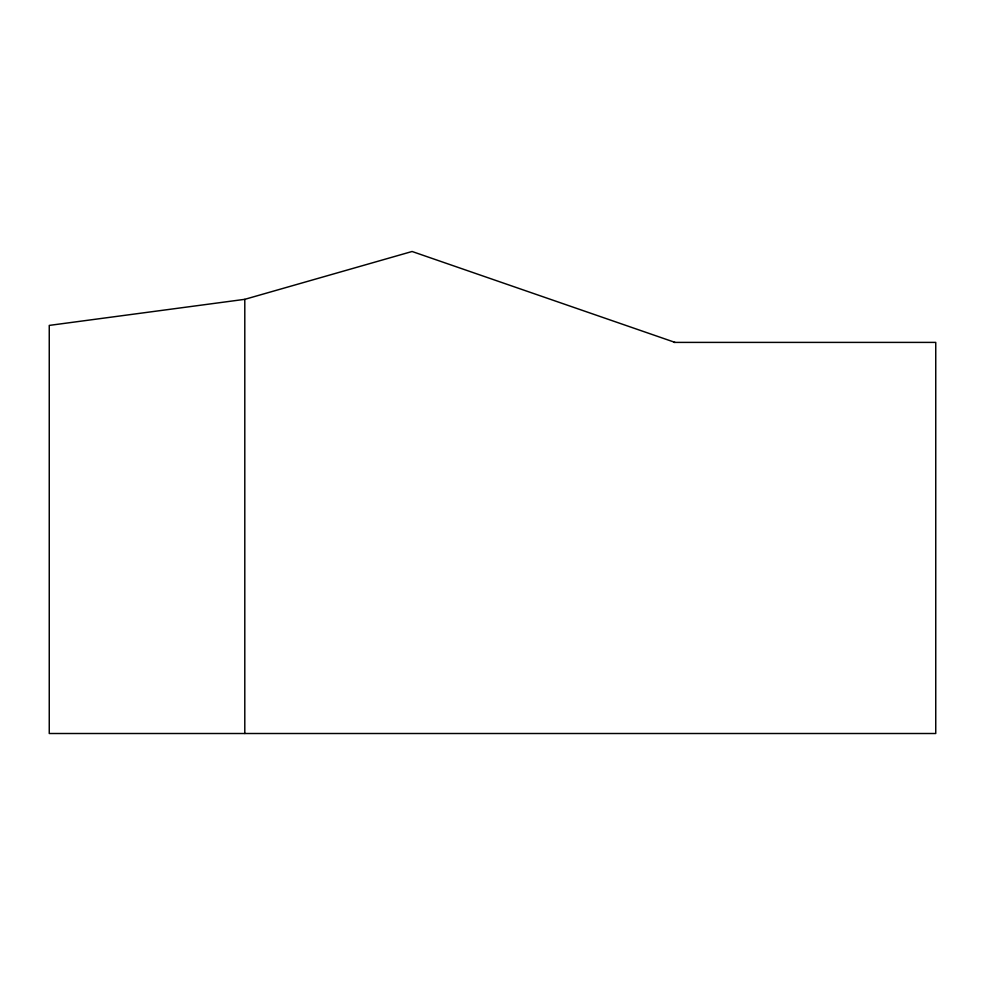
<?xml version="1.0" encoding="UTF-8"?>
<svg xmlns="http://www.w3.org/2000/svg" width="985" height="985" viewBox="0 0 985 985"><rect width="100%" height="100%" fill="white"/><g stroke="black" fill="none" stroke-linecap="round" stroke-linejoin="round"><path stroke-width="1.48" d="M674.146 342.398L935.75 342.398L935.75 733.505L49.25 733.505L49.25 325.407L244.797 299.329L412.087 251.495L675.02 342.398M244.797 299.329L244.797 733.505"/></g></svg>
